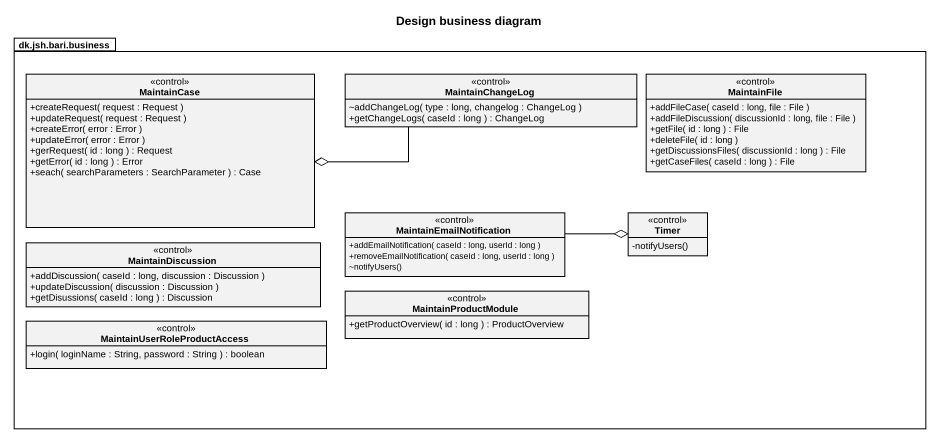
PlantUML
@startuml
title Design business diagram
hide circle
hide empty members
skinparam classAttributeIconSize 0
package "dk.jsh.bari.business" as dk_jsh_bari_business {
  class MaintainCase <<control>> {
    +createRequest( request : Request )
    +updateRequest( request : Request )
    +createError( error : Error )
    +updateError( error : Error )
    +gerRequest( id : long ) : Request
    +getError( id : long ) : Error
    +seach( searchParameters : SearchParameter ) : Case
  }
  class MaintainChangeLog <<control>> {
    ~addChangeLog( type : long, changelog : ChangeLog )
    +getChangeLogs( caseId : long ) : ChangeLog
  }
  class MaintainFile <<control>> {
    +addFileCase( caseId : long, file : File )
    +addFileDiscussion( discussionId : long, file : File )
    +getFile( id : long ) : File
    +deleteFile( id : long )
    +getDiscussionsFiles( discussionId : long ) : File
    +getCaseFiles( caseId : long ) : File
  }
  class MaintainDiscussion <<control>> {
    +addDiscussion( caseId : long, discussion : Discussion )
    +updateDiscussion( discussion : Discussion )
    +getDisussions( caseId : long ) : Discussion
  }
  class MaintainEmailNotification <<control>> {
    +addEmailNotification( caseId : long, userId : long )
    +removeEmailNotification( caseId : long, userId : long )
    ~notifyUsers()
  }
  class Timer <<control>> {
    -notifyUsers()
  }
  class "MaintainUserRoleProductAccess" as MaintainUserRoleProductAcces <<control>> {
    +login( loginName : String, password : String ) : boolean
  }
  class MaintainProductModule <<control>> {
    +getProductOverview( id : long ) : ProductOverview
  }
}
MaintainCase o-right- MaintainChangeLog
Timer o-left- MaintainEmailNotification
@enduml
